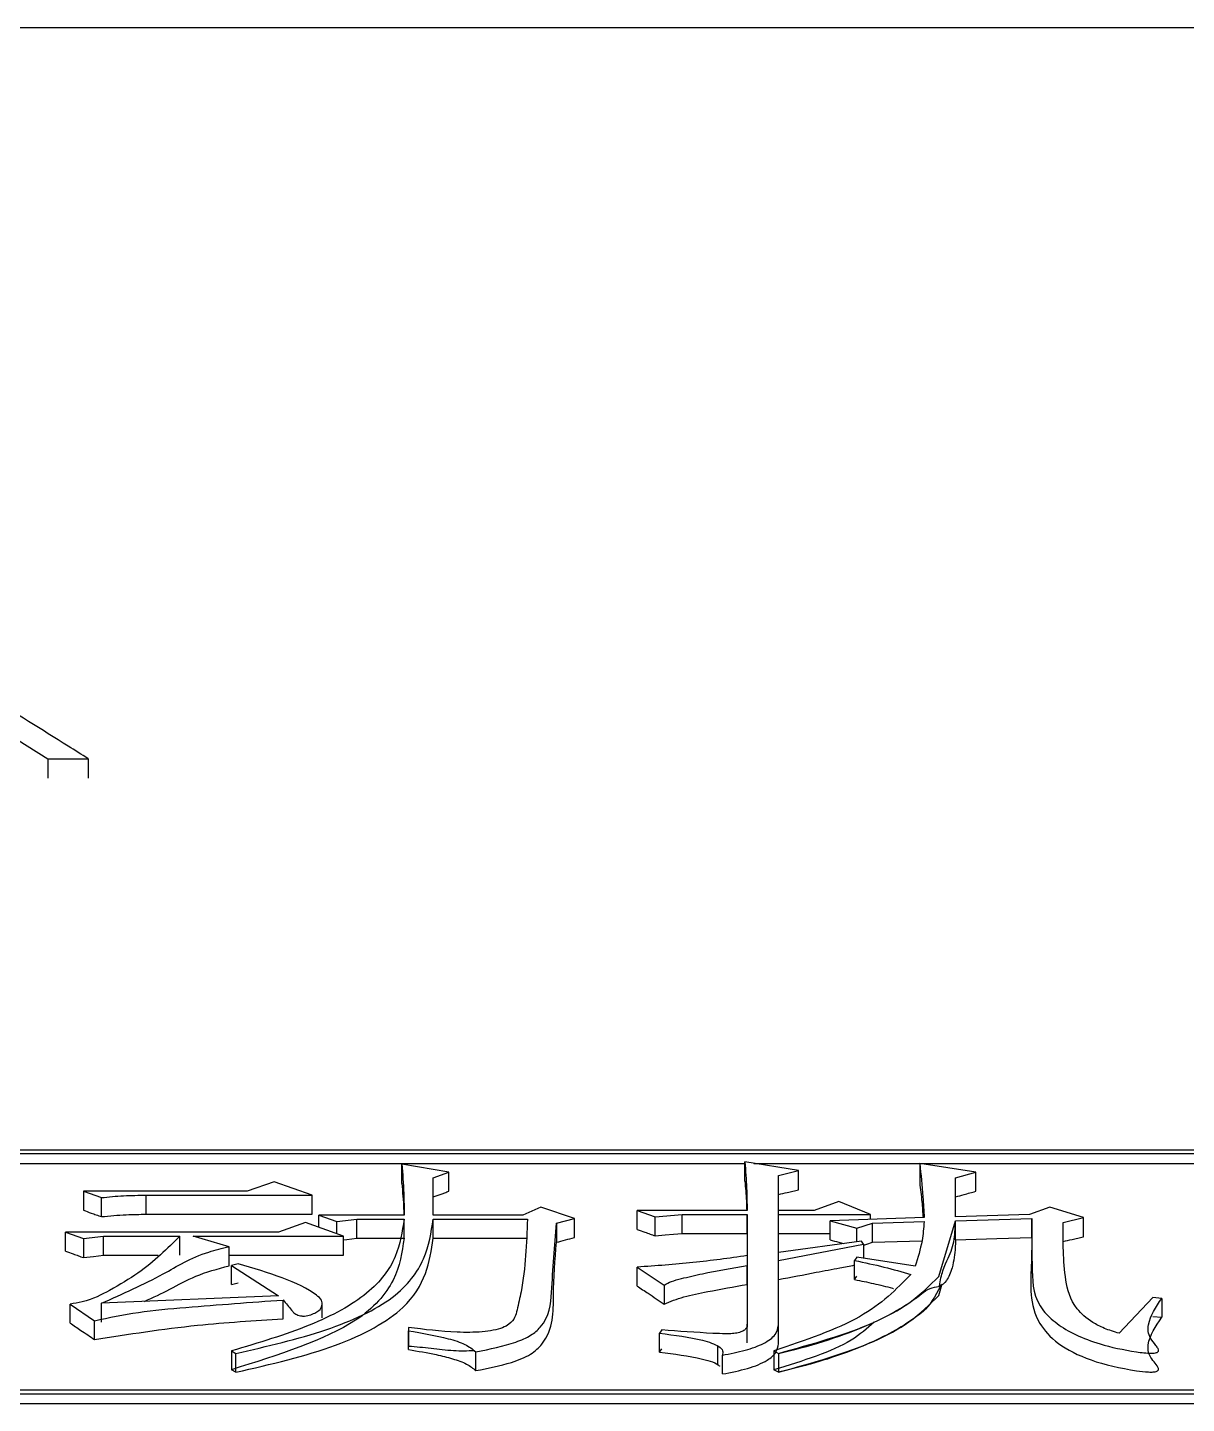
# Model space of a CAD drawing. Header units: millimetres. Extents: x 2404 to 4548, y 1024 to 2541.
# Drawn here: x 2940.4 to 2945.99, y 2286.21 to 2292.85 of the extents above; entities that cross this region are included whole.
import ezdxf

# ---------------------------------------------------------------- set-up
doc = ezdxf.new("R2010")
doc.units = ezdxf.units.MM

msp = doc.modelspace()

# ---------------------------------------------------------------- linework, layer by layer
at = {"color": 7, "linetype": 'Continuous', "lineweight": 25}
for p, q in [((2957.3188, 2292.8465), (2920.3188, 2292.848)), ((2940.1993, 2289.5039), (2940.4949, 2289.3196)), ((2940.4949, 2289.3196), (2940.6901, 2289.3196)), ((2940.6901, 2289.3196), (2940.6901, 2289.225)), ((2955.1199, 2287.43), (2933.1369, 2287.4305)), ((2955.0699, 2287.4125), (2933.1869, 2287.4131)), ((2938.9449, 2287.3668), (2943.8581, 2287.3667)), ((2942.4302, 2287.3244), (2942.203, 2287.3624)), ((2942.203, 2287.2703), (2942.203, 2287.3624)), ((2944.1177, 2287.3319), (2943.8581, 2287.3738)), ((2943.8581, 2287.2816), (2943.8581, 2287.3738)), ((2943.9021, 2287.3667), (2949.3533, 2287.3666)), ((2944.9723, 2287.3243), (2944.7018, 2287.3662)), ((2944.7018, 2287.3662), (2944.7018, 2287.274)), ((2941.5865, 2287.2786), (2941.4567, 2287.2326)), ((2941.7704, 2287.2133), (2941.5865, 2287.2786)), ((2942.3545, 2287.2977), (2942.4302, 2287.3244)), ((2942.3545, 2287.1168), (2942.3545, 2287.2977)), ((2942.3545, 2287.2056), (2942.3545, 2287.2977)), ((2942.4302, 2287.2323), (2942.4302, 2287.3244)), ((2944.0204, 2287.3091), (2944.1177, 2287.3319)), ((2944.0204, 2287.14), (2944.0204, 2287.3091)), ((2944.0204, 2287.3084), (2944.0204, 2287.3091)), ((2944.1177, 2287.2398), (2944.1177, 2287.3319)), ((2944.8749, 2287.2976), (2944.9723, 2287.3243)), ((2944.8749, 2287.109), (2944.8749, 2287.2976)), ((2944.8749, 2287.2968), (2944.8749, 2287.2976)), ((2944.9723, 2287.2322), (2944.9723, 2287.3243)), ((2940.667, 2287.2326), (2940.667, 2287.1406)), ((2940.667, 2287.2326), (2940.7535, 2287.2018)), ((2941.4567, 2287.2326), (2940.667, 2287.2326)), ((2940.9699, 2287.1214), (2940.9699, 2287.2134)), ((2940.9699, 2287.2134), (2941.7704, 2287.2133)), ((2941.7704, 2287.1214), (2941.7704, 2287.2133)), ((2944.0204, 2287.14), (2944.0204, 2287.217)), ((2940.7535, 2287.1099), (2940.7535, 2287.2018)), ((2942.3545, 2287.1168), (2942.3545, 2287.2056)), ((2942.8737, 2287.1555), (2942.7872, 2287.1168)), ((2943.036, 2287.1013), (2942.8737, 2287.1555)), ((2943.3389, 2287.14), (2943.4254, 2287.1091)), ((2943.8689, 2287.14), (2943.3389, 2287.14)), ((2943.3389, 2287.0482), (2943.3389, 2287.14)), ((2944.1934, 2287.14), (2944.0204, 2287.14)), ((2944.0204, 2287.0482), (2944.0204, 2287.14)), ((2944.3124, 2287.1825), (2944.1934, 2287.14)), ((2944.4639, 2287.1207), (2944.3124, 2287.1825)), ((2944.8749, 2287.1098), (2944.8749, 2287.2055)), ((2945.3293, 2287.1554), (2945.2319, 2287.1206)), ((2945.4915, 2287.1051), (2945.3293, 2287.1554)), ((2940.9699, 2287.1214), (2941.7704, 2287.1214)), ((2941.7379, 2287.0819), (2941.6081, 2287.0353)), ((2941.9218, 2287.0157), (2941.7379, 2287.0819)), ((2941.8028, 2287.1169), (2941.8893, 2287.0858)), ((2942.2139, 2287.1168), (2941.8028, 2287.1169)), ((2941.8028, 2287.0586), (2941.8028, 2287.1169)), ((2941.8893, 2287.0858), (2941.9867, 2287.0975)), ((2941.8893, 2287.0274), (2941.8893, 2287.0858)), ((2941.9867, 2287.0975), (2942.2139, 2287.0975)), ((2941.9867, 2287.0056), (2941.9867, 2287.0975)), ((2942.2139, 2287.0056), (2942.2139, 2287.0975)), ((2942.7872, 2287.1168), (2942.3545, 2287.1168)), ((2942.3545, 2287.0056), (2942.3545, 2287.0975)), ((2942.3545, 2287.0975), (2942.8088, 2287.0974)), ((2942.9494, 2287.078), (2943.036, 2287.1013)), ((2942.9494, 2287.078), (2942.9494, 2286.9862)), ((2943.036, 2287.0095), (2943.036, 2287.1013)), ((2943.4254, 2287.1091), (2943.5552, 2287.1207)), ((2943.4254, 2287.0172), (2943.4254, 2287.1091)), ((2943.5552, 2287.1207), (2943.8689, 2287.1207)), ((2943.5552, 2287.0288), (2943.5552, 2287.1207)), ((2943.8689, 2287.1207), (2943.8689, 2286.9217)), ((2943.8689, 2287.0288), (2943.8689, 2287.1207)), ((2944.0204, 2287.1207), (2944.4639, 2287.1207)), ((2944.0204, 2286.9374), (2944.0204, 2287.1207)), ((2944.0204, 2287.0288), (2944.0204, 2287.1207)), ((2944.7235, 2287.1052), (2944.2692, 2287.0896)), ((2944.2692, 2287.0896), (2944.399, 2287.0547)), ((2944.2692, 2286.9978), (2944.2692, 2287.0896)), ((2944.399, 2287.0547), (2944.4747, 2287.078)), ((2944.4639, 2287.0963), (2944.4639, 2287.1207)), ((2944.4747, 2287.078), (2944.7235, 2287.0858)), ((2944.4747, 2286.9862), (2944.4747, 2287.078)), ((2944.7938, 2286.821), (2944.8749, 2287.0896)), ((2945.2319, 2287.1206), (2944.8749, 2287.109)), ((2944.8749, 2287.0896), (2945.2427, 2287.1013)), ((2944.8749, 2286.9978), (2944.8749, 2287.0896)), ((2944.8749, 2287.0896), (2944.8749, 2287.0896)), ((2945.2427, 2287.0094), (2945.2427, 2287.1013)), ((2945.3942, 2287.0819), (2945.4915, 2287.1051)), ((2945.4915, 2287.0133), (2945.4915, 2287.1051)), ((2940.5805, 2287.0353), (2940.667, 2287.0041)), ((2941.6081, 2287.0353), (2940.5805, 2287.0353)), ((2940.5805, 2286.9435), (2940.5805, 2287.0353)), ((2940.667, 2287.0041), (2940.7643, 2287.0158)), ((2940.7643, 2287.0158), (2941.1321, 2287.0158)), ((2940.7643, 2286.9241), (2940.7643, 2287.0158)), ((2941.1321, 2286.9241), (2941.1321, 2287.0158)), ((2941.197, 2287.0158), (2941.9218, 2287.0157)), ((2941.3699, 2286.965), (2941.197, 2287.0158)), ((2941.9218, 2286.924), (2941.9218, 2287.0157)), ((2943.5552, 2287.0288), (2943.8689, 2287.0288)), ((2943.8689, 2287.0288), (2943.8689, 2286.8301)), ((2944.0204, 2287.0288), (2944.2692, 2287.0288)), ((2944.399, 2286.9893), (2944.399, 2287.0547)), ((2945.2433, 2287.0329), (2945.2427, 2287.0327)), ((2940.667, 2287.0041), (2940.667, 2286.9124)), ((2941.3699, 2286.8733), (2941.3699, 2286.965)), ((2941.9867, 2287.0057), (2942.2139, 2287.0056)), ((2942.3545, 2287.0056), (2942.8088, 2287.0056)), ((2944.4206, 2286.9922), (2944.0204, 2286.9374)), ((2944.0204, 2286.8981), (2944.4314, 2286.9766)), ((2944.4314, 2286.9766), (2944.4206, 2286.9922)), ((2944.4314, 2286.9766), (2944.4314, 2286.9088)), ((2944.4747, 2286.9862), (2944.7129, 2286.9936)), ((2940.7643, 2286.9241), (2941.028, 2286.9241)), ((2941.3699, 2286.924), (2941.9218, 2286.924)), ((2941.4134, 2286.8824), (2941.3809, 2286.8745)), ((2941.3809, 2286.8745), (2941.6081, 2286.7277)), ((2941.3809, 2286.783), (2941.3809, 2286.8745)), ((2943.8689, 2286.8744), (2943.8689, 2286.5915)), ((2943.8689, 2286.7829), (2943.8689, 2286.8744)), ((2944.0204, 2286.8458), (2944.0204, 2286.9374)), ((2944.0204, 2286.5874), (2944.0204, 2286.8981)), ((2944.0204, 2286.8968), (2944.0204, 2286.8981)), ((2944.3881, 2286.8065), (2944.3881, 2286.8981)), ((2944.399, 2286.9138), (2944.3881, 2286.8981)), ((2944.6802, 2286.8705), (2944.399, 2286.9138)), ((2945.2414, 2286.9287), (2945.2414, 2286.8359)), ((2943.3391, 2286.8664), (2943.4685, 2286.7795)), ((2943.3391, 2286.7749), (2943.3391, 2286.8664)), ((2944.3881, 2286.8065), (2944.399, 2286.8222)), ((2941.3809, 2286.783), (2941.4134, 2286.7908)), ((2943.4685, 2286.7795), (2943.4685, 2286.6881)), ((2943.8689, 2286.7829), (2943.8689, 2286.576)), ((2944.0204, 2286.4963), (2944.0204, 2286.8065)), ((2944.7938, 2286.7296), (2944.8107, 2286.7854)), ((2940.6021, 2286.5966), (2940.6021, 2286.6878)), ((2940.6021, 2286.6878), (2940.7207, 2286.6079)), ((2941.6081, 2286.7277), (2940.7535, 2286.6918)), ((2940.7535, 2286.6005), (2940.7535, 2286.6918)), ((2941.6298, 2286.6164), (2941.6298, 2286.7077)), ((2941.8186, 2286.621), (2941.8186, 2286.6881)), ((2945.8269, 2286.7197), (2945.6646, 2286.5471)), ((2945.8701, 2286.7157), (2945.8269, 2286.7197)), ((2945.8701, 2286.7157), (2945.8701, 2286.6243)), ((2945.8269, 2286.6283), (2945.8701, 2286.6243)), ((2940.7207, 2286.5167), (2940.7207, 2286.6079)), ((2942.2355, 2286.575), (2942.2355, 2286.4839)), ((2942.2355, 2286.4682), (2942.2355, 2286.5593)), ((2943.447, 2286.456), (2943.4471, 2286.5471)), ((2943.4579, 2286.5633), (2943.4471, 2286.5471)), ((2943.8689, 2286.5003), (2943.8689, 2286.5915)), ((2944.0204, 2286.4963), (2944.0204, 2286.5874)), ((2942.2355, 2286.4682), (2942.2355, 2286.4839)), ((2943.728, 2286.3943), (2943.728, 2286.4852)), ((2941.3809, 2286.4621), (2941.3809, 2286.3711)), ((2941.3809, 2286.4621), (2941.4025, 2286.45)), ((2941.4025, 2286.359), (2941.4025, 2286.45)), ((2942.5601, 2286.367), (2942.5601, 2286.458)), ((2943.447, 2286.456), (2943.4579, 2286.4721)), ((2943.7499, 2286.3508), (2943.7499, 2286.4418)), ((2943.9987, 2286.4621), (2943.9987, 2286.3711)), ((2943.9987, 2286.4621), (2944.0203, 2286.4499)), ((2944.0203, 2286.4499), (2944.0203, 2286.3589)), ((2941.4025, 2286.359), (2941.3809, 2286.3711)), ((2944.0203, 2286.3589), (2943.9987, 2286.3711)), ((2933.1369, 2286.2551), (2955.12, 2286.2545)), ((2933.1869, 2286.274), (2955.07, 2286.2735)), ((2933.1369, 2286.2089), (2955.12, 2286.2084))]:
    msp.add_line(p, q, dxfattribs=at)
at = {"color": 7, "linetype": 'Continuous', "lineweight": 25, "flags": 128}
for points in [[(2940.4949, 2289.3196), (2940.4949, 2289.2957), (2940.4949, 2289.2717), (2940.4949, 2289.225)], [(2943.4254, 2287.0172), (2943.4742, 2287.0216), (2943.5147, 2287.0252), (2943.5552, 2287.0288)], [(2944.8749, 2286.9978), (2944.9746, 2287.001), (2945.0743, 2287.0041), (2945.2427, 2287.0094)], [(2941.9218, 2286.9979), (2941.938, 2286.9998), (2941.9624, 2287.0027), (2941.9867, 2287.0057)], [(2940.667, 2286.9124), (2940.7157, 2286.9182), (2940.7643, 2286.9241)]]:
    msp.add_lwpolyline(points, dxfattribs=at)
at = {"color": 7, "linetype": 'Continuous', "lineweight": 25}
for points, knots in [([(2940.6901, 2289.3196), (2940.658, 2289.3398), (2940.4975, 2289.4406), (2940.1898, 2289.6305), (2939.9142, 2289.7936), (2939.767, 2289.8808)], [0, 0, 0, 0, 0.104313, 0.521568, 1, 1, 1, 1]), ([(2942.203, 2287.3624), (2942.207, 2287.3156), (2942.2138, 2287.2343), (2942.2138, 2287.1519), (2942.2139, 2287.1168)], [0, 0, 0, 0, 0.5756678, 1, 1, 1, 1]), ([(2943.8581, 2287.3738), (2943.8616, 2287.3317), (2943.8682, 2287.2543), (2943.8687, 2287.1758), (2943.8689, 2287.14)], [0, 0, 0, 0, 0.5442719, 1, 1, 1, 1]), ([(2944.7018, 2287.3662), (2944.7078, 2287.3128), (2944.7175, 2287.2264), (2944.7218, 2287.1387), (2944.7235, 2287.1052)], [0, 0, 0, 0, 0.617116, 1, 1, 1, 1]), ([(2943.8581, 2287.2816), (2943.861, 2287.2499), (2943.8654, 2287.2029), (2943.8668, 2287.1555), (2943.8672, 2287.14)], [0, 0, 0, 0, 0.675043, 1, 1, 1, 1]), ([(2944.7018, 2287.274), (2944.7056, 2287.2432), (2944.7125, 2287.1871), (2944.7164, 2287.1305), (2944.7182, 2287.105)], [0, 0, 0, 0, 0.550115, 1, 1, 1, 1]), ([(2940.7535, 2287.2018), (2940.789, 2287.2053), (2940.86, 2287.2123), (2940.9332, 2287.213), (2940.9699, 2287.2134)], [0, 0, 0, 0, 0.498867, 1, 1, 1, 1]), ([(2942.203, 2287.2703), (2942.2068, 2287.2289), (2942.2113, 2287.1789), (2942.2124, 2287.1284), (2942.2126, 2287.1197)], [0, 0, 0, 0, 0.82802, 1, 1, 1, 1]), ([(2942.3545, 2287.2056), (2942.3608, 2287.2078), (2942.3734, 2287.2123), (2942.3923, 2287.2189), (2942.4113, 2287.2256), (2942.4239, 2287.23), (2942.4302, 2287.2323)], [0, 0, 0, 0, 0.25, 0.5, 0.75, 1, 1, 1, 1]), ([(2944.0204, 2287.217), (2944.0346, 2287.2203), (2944.058, 2287.2258), (2944.0904, 2287.2334), (2944.1086, 2287.2377), (2944.1177, 2287.2398)], [0, 0, 0, 0, 0.439881, 0.71994, 1, 1, 1, 1]), ([(2944.8749, 2287.2055), (2944.8886, 2287.2093), (2944.9116, 2287.2156), (2944.944, 2287.2245), (2944.9629, 2287.2296), (2944.9723, 2287.2322)], [0, 0, 0, 0, 0.420135, 0.710067, 1, 1, 1, 1]), ([(2940.667, 2287.1406), (2940.6794, 2287.1362), (2940.7, 2287.1289), (2940.7288, 2287.1187), (2940.7453, 2287.1128), (2940.7535, 2287.1099)], [0, 0, 0, 0, 0.428609, 0.7143039, 1, 1, 1, 1]), ([(2940.7535, 2287.1099), (2940.7933, 2287.1137), (2940.8644, 2287.1205), (2940.9376, 2287.1211), (2940.9699, 2287.1214)], [0, 0, 0, 0, 0.558823, 1, 1, 1, 1]), ([(2942.2139, 2287.0975), (2942.2052, 2287.0372), (2942.1878, 2286.9164), (2942.0569, 2286.7348), (2941.7694, 2286.5778), (2941.5116, 2286.501), (2941.3809, 2286.4621)], [0, 0, 0, 0, 0.244354, 0.489935, 0.74136, 1, 1, 1, 1]), ([(2941.4025, 2286.45), (2941.5532, 2286.4845), (2941.8497, 2286.5525), (2942.1863, 2286.7123), (2942.3251, 2286.9059), (2942.3447, 2287.0337), (2942.3545, 2287.0975)], [0, 0, 0, 0, 0.260193, 0.511851, 0.756551, 1, 1, 1, 1]), ([(2942.8088, 2287.0974), (2942.8049, 2286.9807), (2942.8002, 2286.8352), (2942.7607, 2286.6661), (2942.7454, 2286.6042), (2942.6909, 2286.5726), (2942.6445, 2286.5604), (2942.5707, 2286.5508), (2942.4286, 2286.551), (2942.3126, 2286.5654), (2942.2355, 2286.575)], [0, 0, 0, 0, 0.489896, 0.610272, 0.706493, 0.735858, 0.765559, 0.797173, 0.865064, 1, 1, 1, 1]), ([(2942.5602, 2286.4579), (2942.6281, 2286.4713), (2942.7287, 2286.4912), (2942.8286, 2286.536), (2942.9167, 2286.6151), (2942.9286, 2286.8034), (2942.941, 2286.9682), (2942.9494, 2287.078)], [0, 0, 0, 0, 0.132838, 0.196641, 0.258559, 0.505709, 1, 1, 1, 1]), ([(2944.7235, 2287.0858), (2944.721, 2287.0552), (2944.7151, 2286.9837), (2944.6929, 2286.9117), (2944.6802, 2286.8705)], [0, 0, 0, 0, 0.426568, 1, 1, 1, 1]), ([(2944.7978, 2286.775), (2944.7999, 2286.789), (2944.8041, 2286.8175), (2944.8285, 2286.8948), (2944.8627, 2286.947), (2944.8721, 2287.0268), (2944.8742, 2287.0713), (2944.8747, 2287.0848), (2944.8749, 2287.0896)], [0, 0, 0, 0, 0.068352, 0.139472, 0.508143, 0.851675, 0.94747, 1, 1, 1, 1]), ([(2945.2427, 2287.1013), (2945.2426, 2287.0176), (2945.2425, 2286.8712), (2945.2511, 2286.6947), (2945.3597, 2286.5936), (2945.4511, 2286.5386), (2945.579, 2286.4897), (2945.7069, 2286.4627), (2945.8003, 2286.4501), (2945.8333, 2286.4515), (2945.8424, 2286.4531), (2945.8477, 2286.4551), (2945.8517, 2286.4575), (2945.8556, 2286.4637), (2945.8518, 2286.4745), (2945.8378, 2286.4951), (2945.8042, 2286.5321), (2945.7999, 2286.6112), (2945.8421, 2286.6739), (2945.8702, 2286.7157)], [0, 0, 0, 0, 0.249545, 0.436315, 0.501271, 0.564646, 0.626364, 0.704484, 0.733965, 0.739063, 0.743353, 0.745337, 0.747325, 0.751675, 0.763079, 0.778003, 0.812665, 0.875175, 1, 1, 1, 1]), ([(2945.6646, 2286.5471), (2945.6399, 2286.5546), (2945.5909, 2286.5695), (2945.5178, 2286.6087), (2945.4316, 2286.6857), (2945.3925, 2286.8521), (2945.3935, 2286.9899), (2945.3942, 2287.0819)], [0, 0, 0, 0, 0.065694, 0.129902, 0.255713, 0.503859, 1, 1, 1, 1]), ([(2941.1321, 2287.0158), (2941.0713, 2286.9549), (2940.9797, 2286.8631), (2940.8075, 2286.7607), (2940.7006, 2286.7049), (2940.6222, 2286.6913), (2940.6021, 2286.6878)], [0, 0, 0, 0, 0.493221, 0.743655, 0.934367, 1, 1, 1, 1]), ([(2942.9494, 2286.9862), (2942.9638, 2286.9901), (2942.9927, 2286.9979), (2943.0216, 2287.0056), (2943.036, 2287.0095)], [0, 0, 0, 0, 0.5, 1, 1, 1, 1]), ([(2943.3389, 2287.0482), (2943.3512, 2287.0438), (2943.3718, 2287.0364), (2943.4007, 2287.0261), (2943.4172, 2287.0202), (2943.4254, 2287.0172)], [0, 0, 0, 0, 0.4286115, 0.7143059, 1, 1, 1, 1]), ([(2945.2427, 2287.0094), (2945.2424, 2286.964), (2945.2414, 2286.8277), (2945.2245, 2286.6514), (2945.3585, 2286.496), (2945.519, 2286.4129), (2945.6866, 2286.3742), (2945.7936, 2286.3604), (2945.8249, 2286.3599), (2945.8387, 2286.3613), (2945.8469, 2286.3635), (2945.8523, 2286.367), (2945.8554, 2286.3738), (2945.8458, 2286.3978), (2945.8048, 2286.4356), (2945.7991, 2286.5194), (2945.8406, 2286.5808), (2945.8702, 2286.6243)], [0, 0, 0, 0, 0.135472, 0.406763, 0.50628, 0.604985, 0.704283, 0.727912, 0.736946, 0.74078, 0.744655, 0.748047, 0.752351, 0.764139, 0.816594, 0.869623, 1, 1, 1, 1]), ([(2945.3942, 2286.9901), (2945.4085, 2286.9935), (2945.4318, 2286.9991), (2945.4643, 2287.0068), (2945.4824, 2287.0111), (2945.4915, 2287.0133)], [0, 0, 0, 0, 0.44, 0.72, 1, 1, 1, 1]), ([(2940.5805, 2286.9435), (2940.5928, 2286.9391), (2940.6134, 2286.9317), (2940.6423, 2286.9213), (2940.6588, 2286.9153), (2940.667, 2286.9124)], [0, 0, 0, 0, 0.428613, 0.714306, 1, 1, 1, 1]), ([(2940.7535, 2286.6918), (2940.8565, 2286.7375), (2941.0365, 2286.8173), (2941.2038, 2286.9249), (2941.3362, 2286.9569), (2941.3699, 2286.965)], [0, 0, 0, 0, 0.498749, 0.872406, 1, 1, 1, 1]), ([(2942.2139, 2287.0056), (2942.2041, 2286.9383), (2942.1846, 2286.8032), (2941.9732, 2286.5583), (2941.6075, 2286.4427), (2941.3809, 2286.3711)], [0, 0, 0, 0, 0.274345, 0.550604, 1, 1, 1, 1]), ([(2941.4025, 2286.359), (2941.5712, 2286.3978), (2941.9019, 2286.4738), (2942.3085, 2286.7012), (2942.3371, 2286.8909), (2942.3545, 2287.0056)], [0, 0, 0, 0, 0.291461, 0.571537, 1, 1, 1, 1]), ([(2942.5602, 2286.3669), (2942.6197, 2286.3787), (2942.7191, 2286.3983), (2942.831, 2286.4439), (2942.9384, 2286.5521), (2942.9298, 2286.7397), (2942.9426, 2286.901), (2942.9494, 2286.9862)], [0, 0, 0, 0, 0.117242, 0.195683, 0.274072, 0.616161, 1, 1, 1, 1]), ([(2944.2692, 2286.9978), (2944.2831, 2286.9941), (2944.3047, 2286.9883), (2944.3264, 2286.9825), (2944.3341, 2286.9804)], [0, 0, 0, 0, 0.643901, 1, 1, 1, 1]), ([(2944.4314, 2286.9729), (2944.4332, 2286.9734), (2944.4476, 2286.9779), (2944.4621, 2286.9823), (2944.4747, 2286.9862)], [0, 0, 0, 0, 0.125351, 1, 1, 1, 1]), ([(2944.8749, 2286.9978), (2944.8749, 2286.9965), (2944.8744, 2286.9845), (2944.8726, 2286.9396), (2944.8651, 2286.8747), (2944.8314, 2286.7923), (2944.8091, 2286.7808), (2944.7978, 2286.775)], [0, 0, 0, 0, 0.0144486, 0.1335513, 0.4957535, 0.7437002, 1, 1, 1, 1]), ([(2941.6298, 2286.7078), (2941.6444, 2286.6914), (2941.6627, 2286.6708), (2941.6809, 2286.6454), (2941.6965, 2286.6362), (2941.7112, 2286.6318), (2941.7201, 2286.6305), (2941.7295, 2286.6299), (2941.7423, 2286.6309), (2941.7623, 2286.6355), (2941.7836, 2286.6442), (2941.8091, 2286.6593), (2941.8199, 2286.6811), (2941.8197, 2286.7073), (2941.7254, 2286.7901), (2941.5605, 2286.8388), (2941.4134, 2286.8824)], [0, 0, 0, 0, 0.122721, 0.15416, 0.184961, 0.198897, 0.205533, 0.212114, 0.225991, 0.241808, 0.277356, 0.311034, 0.368969, 0.430506, 0.491702, 1, 1, 1, 1]), ([(2943.8689, 2286.9217), (2943.7826, 2286.9095), (2943.6098, 2286.8852), (2943.4294, 2286.8727), (2943.3391, 2286.8664)], [0, 0, 0, 0, 0.499593, 1, 1, 1, 1]), ([(2943.4685, 2286.7795), (2943.4799, 2286.7857), (2943.5029, 2286.7982), (2943.5687, 2286.8154), (2943.6878, 2286.8428), (2943.7963, 2286.8618), (2943.8689, 2286.8744)], [0, 0, 0, 0, 0.120416, 0.244636, 0.495058, 1, 1, 1, 1]), ([(2944.0204, 2286.8065), (2944.0812, 2286.8181), (2944.1801, 2286.837), (2944.3027, 2286.8604), (2944.3645, 2286.8722), (2944.3881, 2286.8767)], [0, 0, 0, 0, 0.4959559, 0.8067962, 1, 1, 1, 1]), ([(2944.3881, 2286.8981), (2944.4359, 2286.8881), (2944.5301, 2286.8684), (2944.6161, 2286.8433), (2944.6586, 2286.8309)], [0, 0, 0, 0, 0.507162, 1, 1, 1, 1]), ([(2940.9611, 2286.7006), (2941.0029, 2286.7199), (2941.0888, 2286.7597), (2941.2019, 2286.8264), (2941.3136, 2286.8576), (2941.3699, 2286.8733)], [0, 0, 0, 0, 0.319596, 0.657164, 1, 1, 1, 1]), ([(2944.6586, 2286.8309), (2944.5888, 2286.7594), (2944.4472, 2286.6143), (2944.1497, 2286.5133), (2943.9987, 2286.4621)], [0, 0, 0, 0, 0.492671, 1, 1, 1, 1]), ([(2944.0203, 2286.4499), (2944.1831, 2286.4954), (2944.4255, 2286.5632), (2944.6718, 2286.6979), (2944.7506, 2286.7774), (2944.7938, 2286.821)], [0, 0, 0, 0, 0.480373, 0.715158, 1, 1, 1, 1]), ([(2943.3391, 2286.7749), (2943.3565, 2286.7633), (2943.3867, 2286.743), (2943.4299, 2286.7141), (2943.4556, 2286.6968), (2943.4685, 2286.6881)], [0, 0, 0, 0, 0.4031195, 0.7015597, 1, 1, 1, 1]), ([(2943.4685, 2286.6881), (2943.499, 2286.7003), (2943.5609, 2286.7251), (2943.7025, 2286.7529), (2943.8056, 2286.7715), (2943.8689, 2286.7829)], [0, 0, 0, 0, 0.2729687, 0.5543374, 1, 1, 1, 1]), ([(2944.8023, 2286.7739), (2944.7765, 2286.7264), (2944.7501, 2286.6779), (2944.7122, 2286.6469), (2944.6463, 2286.5957), (2944.4872, 2286.5021), (2944.2558, 2286.419), (2944.0911, 2286.3756), (2944.0384, 2286.3632), (2944.0203, 2286.3589)], [0, 0, 0, 0, 0.172585, 0.175983, 0.205093, 0.521257, 0.851512, 0.949107, 1, 1, 1, 1]), ([(2944.0203, 2286.4499), (2944.0376, 2286.454), (2944.2071, 2286.4939), (2944.4376, 2286.5708), (2944.6197, 2286.6714), (2944.689, 2286.7202), (2944.7103, 2286.7367), (2944.7164, 2286.7414), (2944.7501, 2286.7678), (2944.7765, 2286.7709), (2944.8023, 2286.7739)], [0, 0, 0, 0, 0.048659, 0.478007, 0.711563, 0.794803, 0.817387, 0.823945, 0.827352, 1, 1, 1, 1]), ([(2944.3881, 2286.8065), (2944.4185, 2286.8002), (2944.4806, 2286.7873), (2944.5431, 2286.7724), (2944.5742, 2286.7635), (2944.5761, 2286.763)], [0, 0, 0, 0, 0.472115, 0.967418, 1, 1, 1, 1]), ([(2940.7207, 2286.6079), (2940.79, 2286.6225), (2940.9299, 2286.6521), (2941.2401, 2286.6795), (2941.4738, 2286.6964), (2941.6298, 2286.7077)], [0, 0, 0, 0, 0.246072, 0.496734, 1, 1, 1, 1]), ([(2944.0203, 2286.3589), (2944.1831, 2286.4044), (2944.4254, 2286.4721), (2944.6717, 2286.6066), (2944.7506, 2286.686), (2944.7938, 2286.7296)], [0, 0, 0, 0, 0.480491, 0.715254, 1, 1, 1, 1]), ([(2940.7207, 2286.5167), (2940.8845, 2286.5426), (2941.1791, 2286.5892), (2941.4912, 2286.6081), (2941.6298, 2286.6164)], [0, 0, 0, 0, 0.5559142, 1, 1, 1, 1]), ([(2940.6021, 2286.5966), (2940.6196, 2286.5848), (2940.6481, 2286.5656), (2940.6877, 2286.539), (2940.7097, 2286.5241), (2940.7207, 2286.5167)], [0, 0, 0, 0, 0.442564, 0.721282, 1, 1, 1, 1]), ([(2942.2355, 2286.575), (2942.2355, 2286.5721), (2942.2355, 2286.5668), (2942.2355, 2286.5616), (2942.2355, 2286.5593)], [0, 0, 0, 0, 0.56, 1, 1, 1, 1]), ([(2942.2355, 2286.5593), (2942.3012, 2286.5481), (2942.399, 2286.5315), (2942.5119, 2286.4957), (2942.5442, 2286.4704), (2942.5601, 2286.458)], [0, 0, 0, 0, 0.509707, 0.758863, 1, 1, 1, 1]), ([(2943.4471, 2286.5471), (2943.5191, 2286.5384), (2943.6089, 2286.5274), (2943.6992, 2286.5007), (2943.7345, 2286.484), (2943.7553, 2286.4633), (2943.7517, 2286.4489), (2943.7499, 2286.4418)], [0, 0, 0, 0, 0.513521, 0.639448, 0.762318, 0.88191, 1, 1, 1, 1]), ([(2943.8692, 2286.5915), (2943.8686, 2286.5836), (2943.8677, 2286.5717), (2943.8499, 2286.5572), (2943.8269, 2286.5492), (2943.798, 2286.5446), (2943.7561, 2286.5444), (2943.6422, 2286.5494), (2943.5397, 2286.5571), (2943.4579, 2286.5633)], [0, 0, 0, 0, 0.116135, 0.174978, 0.235386, 0.296971, 0.360825, 0.490326, 1, 1, 1, 1]), ([(2943.7499, 2286.4418), (2943.7876, 2286.4488), (2943.8618, 2286.4627), (2943.9529, 2286.4963), (2944.0119, 2286.5398), (2944.0176, 2286.5716), (2944.0204, 2286.5874)], [0, 0, 0, 0, 0.2601448, 0.513561, 0.7588753, 1, 1, 1, 1]), ([(2944.4825, 2286.6014), (2944.4487, 2286.5711), (2944.3444, 2286.4774), (2944.1382, 2286.414), (2943.9987, 2286.3711)], [0, 0, 0, 0, 0.323931, 1, 1, 1, 1]), ([(2942.5538, 2286.4622), (2942.5198, 2286.4614), (2942.4483, 2286.4597), (2942.3447, 2286.4747), (2942.2719, 2286.4808), (2942.2355, 2286.4839)], [0, 0, 0, 0, 0.311718, 0.656171, 1, 1, 1, 1]), ([(2943.7499, 2286.3508), (2943.792, 2286.3588), (2943.8747, 2286.3745), (2943.9651, 2286.4117), (2944.0138, 2286.4545), (2944.0182, 2286.4824), (2944.0204, 2286.4963)], [0, 0, 0, 0, 0.290992, 0.572857, 0.787844, 1, 1, 1, 1]), ([(2942.2355, 2286.4682), (2942.2809, 2286.4609), (2942.3552, 2286.449), (2942.4483, 2286.4249), (2942.5193, 2286.4004), (2942.5466, 2286.378), (2942.5601, 2286.367)], [0, 0, 0, 0, 0.348073, 0.570364, 0.788384, 1, 1, 1, 1]), ([(2943.447, 2286.456), (2943.5167, 2286.4471), (2943.6212, 2286.4337), (2943.7229, 2286.4045), (2943.7355, 2286.3895), (2943.7359, 2286.3891)], [0, 0, 0, 0, 0.659998, 0.98999, 1, 1, 1, 1])]:
    msp.add_open_spline(points, degree=3, knots=knots, dxfattribs=at)

doc.saveas('drawing.dxf')
